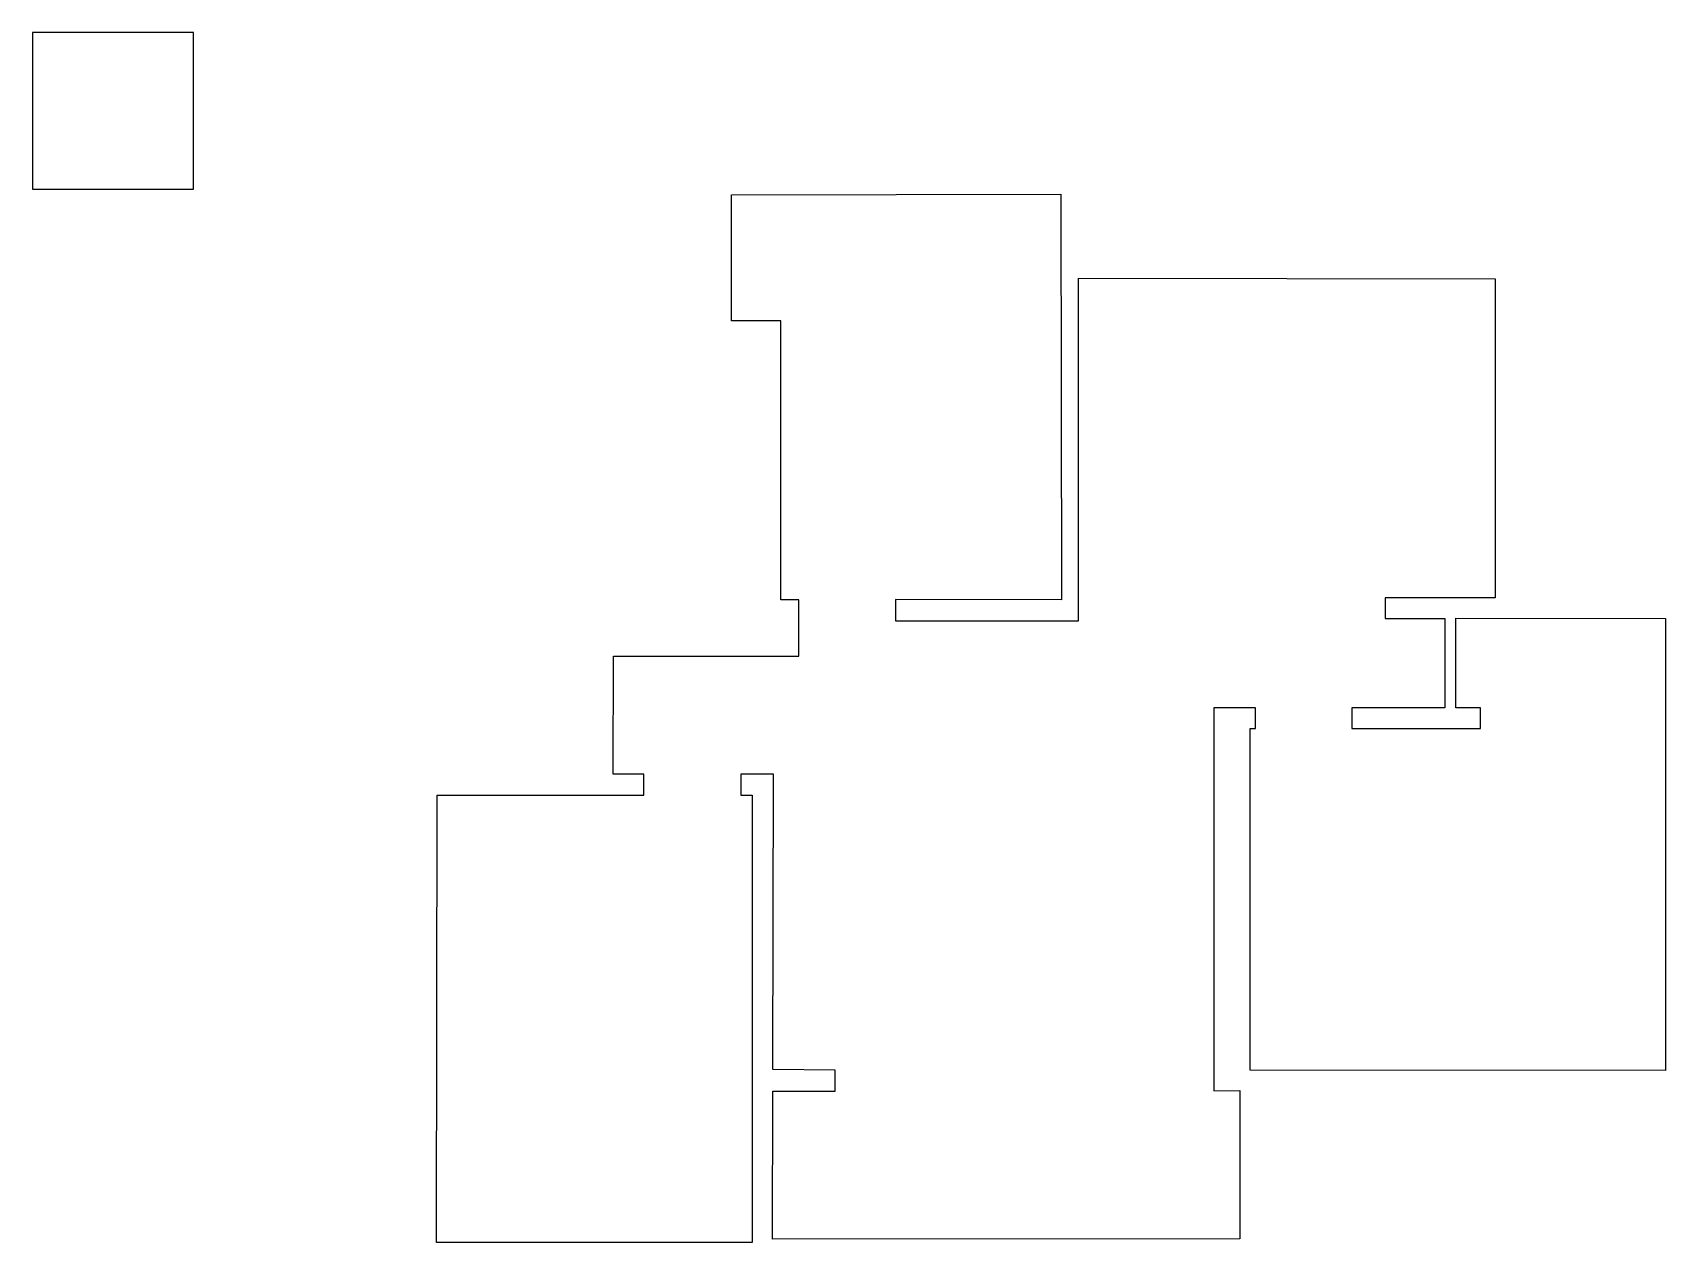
# Model space of a CAD drawing. Header units: millimetres. Extents: x 144680 to 236290, y -190947 to -149396.
# Drawn here: x 192499 to 208232, y -190947 to -179290 of the extents above; entities that cross this region are included whole.
import ezdxf

# ---------------------------------------------------------------- set-up
doc = ezdxf.new("R2010")
doc.units = ezdxf.units.MM
doc.header["$LTSCALE"] = 100
doc.layers.add('FORM(YOURNAME)-11', color=1, linetype='Continuous')
doc.layers.add('win', color=4, linetype='Continuous')

msp = doc.modelspace()

# ---------------------------------------------------------------- linework, layer by layer
at = {"layer": 'FORM(YOURNAME)-11', "ltscale": 10}
msp.add_lwpolyline([(199432.2, -190946.9), (196392.2, -190946.9), (196396.9, -186636.9), (198387.5, -186636.9), (198387.5, -186436.9), (198092.2, -186436.9), (198096.9, -185296.9), (199882.2, -185296.9), (199882.2, -184756.9), (199707.2, -184756.9), (199707.2, -182066.9), (199232.2, -182066.9), (199232.2, -180851.6), (202407.2, -180846.9), (202411.9, -184756.9), (200812.2, -184752.2), (200812.2, -184956.9), (202577.5, -184956.9), (202577.5, -181656.9), (206592.2, -181661.6), (206592.2, -184736.9), (205532.2, -184736.9), (205532.2, -184936.9), (206107.5, -184936.9), (206107.5, -185796.9), (205212.2, -185796.9), (205212.2, -185996.9), (206452.2, -185996.9), (206452.2, -185796.9), (206212.2, -185796.9), (206212.2, -184932.2), (208232.2, -184936.9), (208232.2, -189291.6), (204232.2, -189286.9), (204232.2, -185996.9), (204282.2, -185996.9), (204282.2, -185796.9), (203882.2, -185796.9), (203882.2, -189486.9), (204132.2, -189482.2), (204132.2, -190912.2), (199627.5, -190917.4), (199632.2, -189491.6), (200232.2, -189491.6), (200232.2, -189286.9), (199632.3, -189282.2), (199636.9, -186436.9), (199322.2, -186436.9), (199322.2, -186636.9), (199432.2, -186636.9), (199432.2, -190946.9)], dxfattribs=at)
at = {"layer": 'win', "ltscale": 10}
msp.add_lwpolyline([(194048.6, -179290.4), (192499.1, -179290.4), (192499.1, -180798.5), (194048.6, -180798.5)], close=True, dxfattribs=at)

doc.saveas('drawing.dxf')
